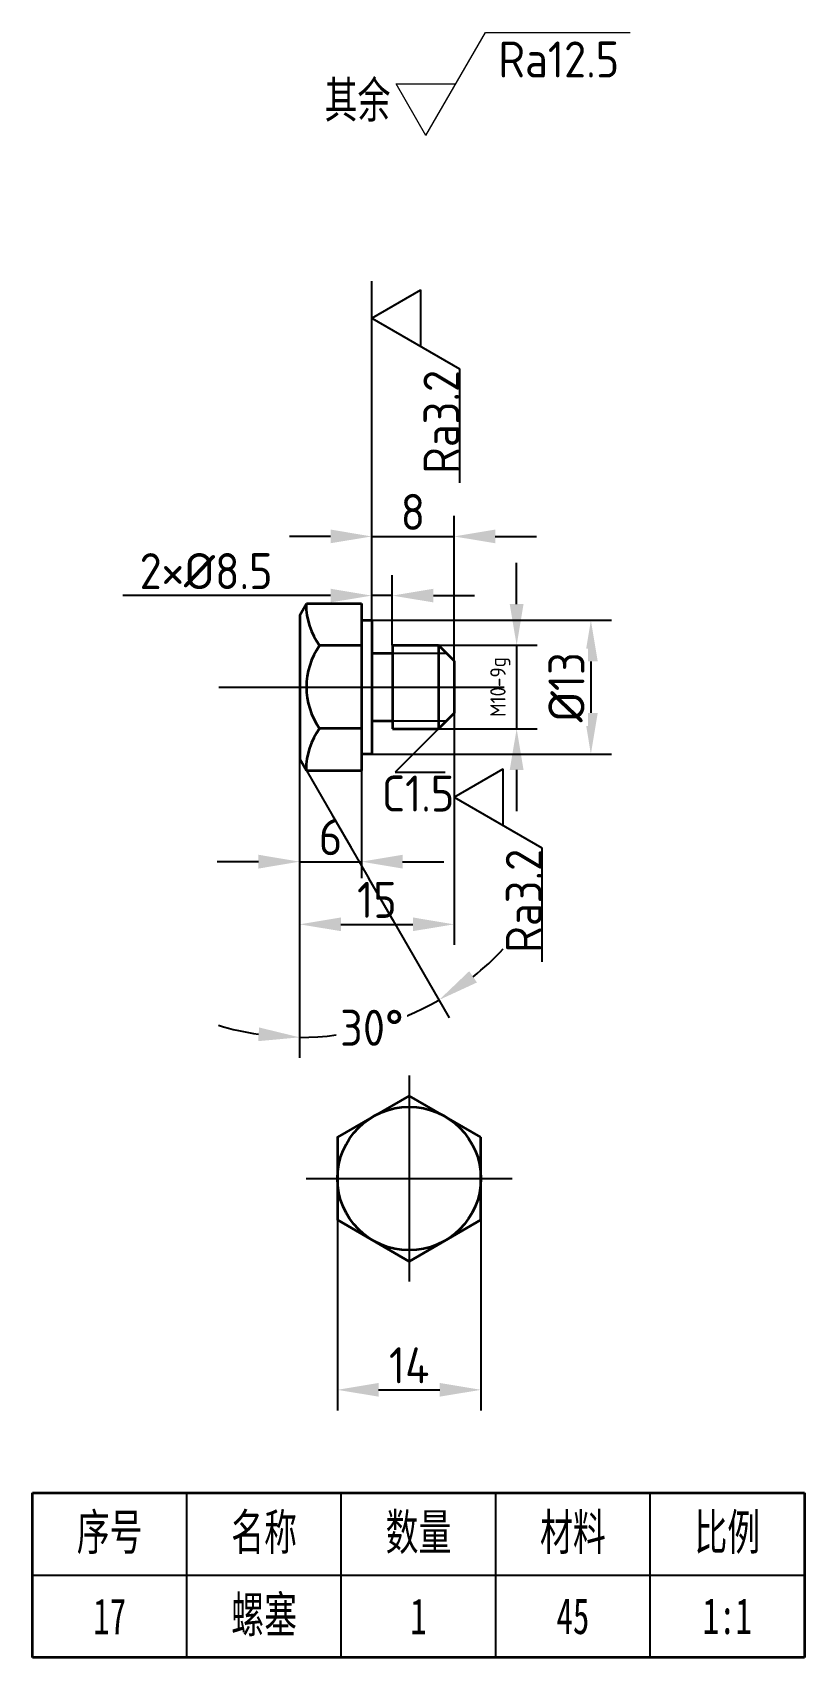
# Model space of a CAD drawing. Header units: millimetres. Extents: x 2355 to 2430, y 1825 to 1982.
import ezdxf

# ---------------------------------------------------------------- set-up
doc = ezdxf.new("R2010")
doc.units = ezdxf.units.MM
doc.linetypes.add('CENTERX2', pattern=[101.6, 63.5, -12.7, 12.7, -12.7])
for name, color, linetype in [('中心线', 1, 'CENTERX2'), ('标注', 3, 'Continuous'), ('细实线', 7, 'Continuous')]:
    doc.layers.add(name, color=color, linetype=linetype)
doc.layers.add('粗实线', color=7, linetype='Continuous', lineweight=35)
doc.styles.add('ISOCP', font='isocp.shx', dxfattribs={"height": 3.5})
doc.styles.add('仿宋', font='simfang.ttf', dxfattribs={"width": 0.67, "height": 3.5})
doc.styles.add('长仿宋体', font='simfang.ttf', dxfattribs={"width": 0.67, "height": 3.5})
doc.dimstyles.new('ISO-25$0', dxfattribs={"dimtxt": 3.5, "dimasz": 4, "dimexe": 2, "dimexo": 0, "dimtad": 1, "dimtoh": 1, "dimdsep": 46, "dimtxsty": 'ISOCP', "dimcen": 2.5, "dimadec": 0, "dimazin": 0, "dimtfac": 1, "dimtmove": 0, "dimatfit": 3, "dimfxl": 1, "dimtfill": 1, "dimarcsym": 0})
doc.dimstyles.new('ISO-25$2', dxfattribs={"dimtxt": 3.5, "dimasz": 4, "dimexe": 2, "dimexo": 0, "dimtad": 0, "dimtih": 1, "dimtoh": 1, "dimdsep": 46, "dimtxsty": 'ISOCP', "dimcen": 2.5, "dimadec": 0, "dimazin": 0, "dimtfac": 1, "dimtmove": 0, "dimatfit": 3, "dimfxl": 1, "dimtfill": 1, "dimarcsym": 0})

# ---------------------------------------------------------------- blocks, each defined once
blk = doc.blocks.new('*D15')
at = {"layer": 'Defpoints', "color": 0, "ltscale": 0.01, "transparency": 16777216}
for p in [(2380.76, 1910.74), (2386.76, 1910.74), (2386.76, 1901.87)]:
    blk.add_point(p, dxfattribs=at)
at = {"layer": '标注', "color": 0, "lineweight": -2, "ltscale": 0.01, "transparency": 16777216}
for p, q in [((2380.76, 1910.74), (2380.76, 1899.87)), ((2386.76, 1910.74), (2386.76, 1899.87)), ((2376.76, 1901.87), (2372.76, 1901.87)), ((2380.76, 1901.87), (2386.76, 1901.87)), ((2390.76, 1901.87), (2394.76, 1901.87))]:
    blk.add_line(p, q, dxfattribs=at)
at = {"layer": '标注', "color": 0, "ltscale": 0.01, "transparency": 16777216}
for points in [[(2376.76, 1902.54), (2376.76, 1901.2), (2380.76, 1901.87)], [(2390.76, 1902.54), (2390.76, 1901.2), (2386.76, 1901.87)]]:
    blk.add_solid(points, dxfattribs=at)
at = {"layer": '标注', "color": 0, "ltscale": 0.01, "transparency": 16777216, "insert": (2383.76, 1904.25), "char_height": 3.5, "attachment_point": 5, "style": 'ISOCP', "bg_fill": 3, "box_fill_scale": 1.1, "bg_fill_color": 256, "bg_fill_true_color": 13158600, "bg_fill_transparency": 0}
blk.add_mtext('6', dxfattribs=at)
blk = doc.blocks.new('*D16')
at = {"layer": 'Defpoints', "color": 0, "ltscale": 0.01, "transparency": 16777216}
for p in [(2395.76, 1916.29), (2380.76, 1911.82), (2395.76, 1895.78)]:
    blk.add_point(p, dxfattribs=at)
at = {"layer": '标注', "color": 0, "lineweight": -2, "ltscale": 0.01, "transparency": 16777216}
for p, q in [((2395.76, 1916.29), (2395.76, 1893.78)), ((2380.76, 1911.82), (2380.76, 1893.78)), ((2384.76, 1895.78), (2391.76, 1895.78))]:
    blk.add_line(p, q, dxfattribs=at)
at = {"layer": '标注', "color": 0, "ltscale": 0.01, "transparency": 16777216}
for points in [[(2384.76, 1896.45), (2384.76, 1895.12), (2380.76, 1895.78)], [(2391.76, 1896.45), (2391.76, 1895.12), (2395.76, 1895.78)]]:
    blk.add_solid(points, dxfattribs=at)
at = {"layer": '标注', "color": 0, "ltscale": 0.01, "transparency": 16777216, "insert": (2388.26, 1898.16), "char_height": 3.5, "attachment_point": 5, "style": 'ISOCP', "bg_fill": 3, "box_fill_scale": 1.1, "bg_fill_color": 256, "bg_fill_true_color": 13158600, "bg_fill_transparency": 0}
blk.add_mtext('15', dxfattribs=at)
blk = doc.blocks.new('*D17')
at = {"layer": 'Defpoints', "color": 0, "ltscale": 0.01, "transparency": 16777216}
for p in [(2387.76, 1925.32), (2387.76, 1912.32), (2409.05, 1912.32)]:
    blk.add_point(p, dxfattribs=at)
at = {"layer": '标注', "color": 0, "lineweight": -2, "ltscale": 0.01, "transparency": 16777216}
for p, q in [((2387.76, 1925.32), (2411.05, 1925.32)), ((2409.05, 1921.32), (2409.05, 1916.32)), ((2387.76, 1912.32), (2411.05, 1912.32))]:
    blk.add_line(p, q, dxfattribs=at)
at = {"layer": '标注', "color": 0, "ltscale": 0.01, "transparency": 16777216}
for points in [[(2408.39, 1921.32), (2409.72, 1921.32), (2409.05, 1925.32)], [(2408.39, 1916.32), (2409.72, 1916.32), (2409.05, 1912.32)]]:
    blk.add_solid(points, dxfattribs=at)
at = {"layer": '标注', "color": 0, "ltscale": 0.01, "transparency": 16777216, "insert": (2406.68, 1918.82), "char_height": 3.5, "attachment_point": 5, "rotation": 90, "style": 'ISOCP', "bg_fill": 3, "box_fill_scale": 1.1, "bg_fill_color": 256, "bg_fill_true_color": 13158600, "bg_fill_transparency": 0}
blk.add_mtext('{\\fISOCPEUR|b0|i0|c134|p0;%%C}13', dxfattribs=at)
blk = doc.blocks.new('*D18')
at = {"layer": 'Defpoints', "color": 0, "ltscale": 0.01, "transparency": 16777216}
for p in [(2387.76, 1927.72), (2387.76, 1923.82), (2389.76, 1922.89)]:
    blk.add_point(p, dxfattribs=at)
at = {"layer": '标注', "color": 0, "lineweight": -2, "ltscale": 0.01, "transparency": 16777216}
for p, q in [((2387.76, 1923.82), (2387.76, 1929.72)), ((2389.76, 1922.89), (2389.76, 1929.72)), ((2383.76, 1927.72), (2363.58, 1927.72)), ((2389.76, 1927.72), (2387.76, 1927.72)), ((2393.76, 1927.72), (2397.76, 1927.72))]:
    blk.add_line(p, q, dxfattribs=at)
at = {"layer": '标注', "color": 0, "ltscale": 0.01, "transparency": 16777216}
for points in [[(2383.76, 1928.39), (2383.76, 1927.06), (2387.76, 1927.72)], [(2393.76, 1928.39), (2393.76, 1927.06), (2389.76, 1927.72)]]:
    blk.add_solid(points, dxfattribs=at)
at = {"layer": '标注', "color": 0, "ltscale": 0.01, "transparency": 16777216, "insert": (2371.67, 1930.1), "char_height": 3.5, "attachment_point": 5, "style": 'ISOCP', "bg_fill": 3, "box_fill_scale": 1.1, "bg_fill_color": 256, "bg_fill_true_color": 13158600, "bg_fill_transparency": 0}
blk.add_mtext('2×{\\fISOCPEUR|b0|i0|c134|p0;%%C}8.5', dxfattribs=at)
blk = doc.blocks.new('*D19')
at = {"layer": 'Defpoints', "color": 0, "ltscale": 0.01, "transparency": 16777216}
for p in [(2395.76, 1933.47), (2387.76, 1925.32), (2395.76, 1921.39)]:
    blk.add_point(p, dxfattribs=at)
at = {"layer": '标注', "color": 0, "lineweight": -2, "ltscale": 0.01, "transparency": 16777216}
for p, q in [((2387.76, 1925.32), (2387.76, 1935.47)), ((2395.76, 1921.39), (2395.76, 1935.47)), ((2383.76, 1933.47), (2379.76, 1933.47)), ((2387.76, 1933.47), (2395.76, 1933.47)), ((2399.76, 1933.47), (2403.76, 1933.47))]:
    blk.add_line(p, q, dxfattribs=at)
at = {"layer": '标注', "color": 0, "ltscale": 0.01, "transparency": 16777216}
for points in [[(2383.76, 1934.14), (2383.76, 1932.81), (2387.76, 1933.47)], [(2399.76, 1934.14), (2399.76, 1932.81), (2395.76, 1933.47)]]:
    blk.add_solid(points, dxfattribs=at)
at = {"layer": '标注', "color": 0, "ltscale": 0.01, "transparency": 16777216, "insert": (2391.76, 1935.85), "char_height": 3.5, "attachment_point": 5, "style": 'ISOCP', "bg_fill": 3, "box_fill_scale": 1.1, "bg_fill_color": 256, "bg_fill_true_color": 13158600, "bg_fill_transparency": 0}
blk.add_mtext('8', dxfattribs=at)
blk = doc.blocks.new('*D20')
at = {"layer": 'Defpoints', "color": 0, "ltscale": 0.01, "transparency": 16777216}
for p in [(2394.26, 1922.89), (2394.26, 1914.79), (2401.84, 1914.79)]:
    blk.add_point(p, dxfattribs=at)
at = {"layer": '标注', "color": 0, "lineweight": -2, "ltscale": 0.01, "transparency": 16777216}
for p, q in [((2401.84, 1926.89), (2401.84, 1930.89)), ((2394.26, 1922.89), (2403.84, 1922.89)), ((2401.84, 1922.89), (2401.84, 1914.79)), ((2394.26, 1914.79), (2403.84, 1914.79)), ((2401.84, 1910.79), (2401.84, 1906.79))]:
    blk.add_line(p, q, dxfattribs=at)
at = {"layer": '标注', "color": 0, "ltscale": 0.01, "transparency": 16777216}
for points in [[(2401.17, 1926.89), (2402.51, 1926.89), (2401.84, 1922.89)], [(2401.17, 1910.79), (2402.51, 1910.79), (2401.84, 1914.79)]]:
    blk.add_solid(points, dxfattribs=at)
at = {"layer": '标注', "color": 0, "ltscale": 0.01, "transparency": 16777216, "insert": (2400.25, 1918.84), "char_height": 3.5, "attachment_point": 5, "rotation": 90, "style": 'ISOCP'}
blk.add_mtext('{\\H0.42857x;M10-9g}', dxfattribs=at)
blk = doc.blocks.new('*D21')
at = {"layer": 'Defpoints', "color": 0, "transparency": 16777216}
for p in [(2380.76, 1925.81), (2380.76, 1911.87), (2380.76, 1911.87), (2381.42, 1910.74)]:
    blk.add_point(p, dxfattribs=at)
at = {"layer": '标注', "color": 0, "lineweight": -2, "transparency": 16777216}
for p, q in [((2380.76, 1911.87), (2380.76, 1882.8)), ((2381.42, 1910.74), (2395.3, 1886.7))]:
    blk.add_line(p, q, dxfattribs=at)
for start, end in [(308.4755, 316.9511), (270, 300), (253.0489, 261.5245)]:
    blk.add_arc((2380.76, 1911.87), 27.07, start, end, dxfattribs=at)
at = {"layer": '标注', "color": 0, "transparency": 16777216}
for points in [[(2397.98, 1890.13), (2397.23, 1891.23), (2394.3, 1888.43)], [(2376.82, 1885.76), (2376.73, 1884.43), (2380.76, 1884.8)]]:
    blk.add_solid(points, dxfattribs=at)
at = {"layer": '标注', "color": 0, "transparency": 16777216, "insert": (2387.77, 1885.73), "char_height": 3.5, "attachment_point": 5, "style": 'ISOCP', "bg_fill": 3, "box_fill_scale": 1.1, "bg_fill_color": 256, "bg_fill_true_color": 13158600, "bg_fill_transparency": 0}
blk.add_mtext('30°', dxfattribs=at)
at = {"layer": 'Defpoints', "color": 0, "transparency": 16777216}
blk.add_point((2385.46, 1885.21), dxfattribs=at)
blk = doc.blocks.new('*D22')
at = {"layer": 'Defpoints', "color": 0, "transparency": 16777216}
for p in [(2384.42, 1867.06), (2398.37, 1867.06), (2398.37, 1850.55)]:
    blk.add_point(p, dxfattribs=at)
at = {"layer": '标注', "color": 0, "lineweight": -2, "transparency": 16777216}
for p, q in [((2384.42, 1867.06), (2384.42, 1848.55)), ((2398.37, 1867.06), (2398.37, 1848.55)), ((2388.42, 1850.55), (2394.37, 1850.55))]:
    blk.add_line(p, q, dxfattribs=at)
at = {"layer": '标注', "color": 0, "transparency": 16777216}
for points in [[(2388.42, 1851.22), (2388.42, 1849.89), (2384.42, 1850.55)], [(2394.37, 1851.22), (2394.37, 1849.89), (2398.37, 1850.55)]]:
    blk.add_solid(points, dxfattribs=at)
at = {"layer": '标注', "color": 0, "transparency": 16777216, "insert": (2391.4, 1852.93), "char_height": 3.5, "attachment_point": 5, "style": 'ISOCP', "bg_fill": 3, "box_fill_scale": 1.1, "bg_fill_color": 256, "bg_fill_true_color": 13158600, "bg_fill_transparency": 0}
blk.add_mtext('14', dxfattribs=at)
blk = doc.blocks.new('小明细框')
at = {"lineweight": 35}
for p, q in [((-75, 0), (-75, 16)), ((-75, 16), (0, 16)), ((0, 16), (0, 0)), ((0, 0), (-75, 0))]:
    blk.add_line(p, q, dxfattribs=at)
at = {"lineweight": -3}
for p, q in [((-60, 0), (-60, 16)), ((-45, 0), (-45, 16)), ((-30, 0), (-30, 16)), ((-15, 0), (-15, 16)), ((-75, 8), (0, 8))]:
    blk.add_line(p, q, dxfattribs=at)
at = {"lineweight": 35, "char_height": 3.5, "attachment_point": 5, "style": '仿宋'}
for s, insert in [('\\pxqc;序号', (-67.5, 12)), ('\\pxqc;名称', (-52.5, 12)), ('\\pxqc;数量', (-37.5, 12)), ('\\pxqc;材料', (-22.5, 12)), ('\\pxqc;比例', (-7.5, 12))]:
    blk.add_mtext_dynamic_manual_height_columns(s, width=15, gutter_width=17.5, heights=[0], dxfattribs=dict(at, insert=insert))
blk = doc.blocks.new('去除表面')
at = {"layer": '标注', "lineweight": 0}
for p, q in [((0, 0), (5.77, 10)), ((0, 0), (-2.89, 5)), ((-2.89, 5), (2.89, 5))]:
    blk.add_line(p, q, dxfattribs=at)
blk = doc.blocks.new('去除材料')
at = {"layer": '粗实线', "color": 3, "lineweight": 0}
blk.add_line((5.77, 10), (19.84, 10), dxfattribs=at)
blk.add_blockref('去除表面', (0, 0), dxfattribs=at)
blk = doc.blocks.new('RA12.5NEW')
at = {"color": 3, "lineweight": 35}
blk.add_blockref('去除材料', (0, 0), dxfattribs=at)
at = {"color": 3, "lineweight": 0, "insert": (7.03, 9.13), "char_height": 3.5, "attachment_point": 1, "style": 'ISOCP'}
blk.add_mtext_dynamic_manual_height_columns('Ra12.5', width=14.0667, gutter_width=17.5, heights=[0], dxfattribs=at)

msp = doc.modelspace()

# ---------------------------------------------------------------- linework, layer by layer
at = {"layer": '中心线'}
for p, q in [((2372.893, 1918.84), (2400.635, 1918.84)), ((2391.396, 1881.089), (2391.396, 1861.072)), ((2381.388, 1871.081), (2401.405, 1871.081))]:
    msp.add_line(p, q, dxfattribs=at)
at = {"layer": '标注'}
for p, q in [((2387.764, 1954.666), (2392.537, 1957.422)), ((2392.537, 1951.911), (2392.537, 1957.422)), ((2387.764, 1954.666), (2396.288, 1949.745)), ((2400.537, 1905.376), (2400.537, 1910.887)), ((2404.288, 1903.21), (2404.288, 1892.151))]:
    msp.add_line(p, q, dxfattribs=at)
at = {"layer": '粗实线'}
for p, q in [((2380.764, 1925.812), (2381.415, 1926.94)), ((2381.415, 1926.94), (2386.764, 1926.94)), ((2386.764, 1926.94), (2386.764, 1910.74)), ((2380.764, 1925.812), (2380.764, 1911.869)), ((2386.764, 1925.34), (2387.764, 1925.34)), ((2387.764, 1925.34), (2387.764, 1912.34)), ((2386.764, 1922.865), (2382.694, 1922.865)), ((2387.764, 1922.14), (2389.764, 1922.14)), ((2389.764, 1922.89), (2394.264, 1922.89)), ((2389.764, 1922.89), (2389.764, 1914.79)), ((2395.764, 1921.39), (2394.264, 1922.89)), ((2394.264, 1922.89), (2394.264, 1914.79)), ((2395.764, 1921.39), (2395.764, 1916.29)), ((2387.764, 1915.54), (2389.764, 1915.54)), ((2394.264, 1914.79), (2395.764, 1916.29)), ((2386.764, 1914.815), (2382.694, 1914.815)), ((2389.764, 1914.79), (2394.264, 1914.79)), ((2386.764, 1912.34), (2387.764, 1912.34)), ((2380.764, 1911.869), (2381.415, 1910.74)), ((2381.415, 1910.74), (2386.764, 1910.74))]:
    msp.add_line(p, q, dxfattribs=at)
msp.add_lwpolyline([(2398.368, 1875.106), (2391.396, 1879.131), (2384.425, 1875.106), (2384.425, 1867.056), (2391.396, 1863.031), (2398.368, 1867.056)], close=True, dxfattribs=at)
msp.add_circle((2391.396, 1871.081), 6.972, dxfattribs=at)
for centre, start, end in [((2388.351, 1926.94), 180.50417, 215.76925), ((2388.387, 1918.84), 144.73561, 215.26439), ((2388.351, 1910.74), 144.23075, 179.49583)]:
    msp.add_arc(centre, 6.972, start, end, dxfattribs=at)
at = {"layer": '细实线'}
for p, q in [((2389.764, 1922.14), (2395.014, 1922.14)), ((2389.764, 1915.54), (2395.014, 1915.54))]:
    msp.add_line(p, q, dxfattribs=at)

# ---------------------------------------------------------------- block references
for name, p in [('RA12.5NEW', (2393.028, 1972.436)), ('小明细框', (2429.805, 1824.543))]:
    msp.add_blockref(name, p, dxfattribs=at)

# ---------------------------------------------------------------- texts
at = {"layer": '标注', "char_height": 3.5, "attachment_point": 8, "rotation": 90, "style": 'ISOCP'}
for insert in [(2396.288, 1944.597), (2404.288, 1898.062)]:
    msp.add_mtext_dynamic_manual_height_columns('\\pxqc;Ra3.2', width=10.2964, gutter_width=17.5, heights=[4.533], dxfattribs=dict(at, insert=insert))
at = {"layer": '细实线', "char_height": 3.5}
for s, width, heights, insert, attachment_point, style in [('{\\C3;其余}', 7.98759, [0], (2383.184, 1977.651), 1, '长仿宋体'), ('17', 15, [3.54], (2362.305, 1828.543), 5, '长仿宋体'), ('螺塞', 15, [0], (2377.305, 1828.543), 5, '长仿宋体'), ('\\pxqc;1', 15, [0], (2392.305, 1828.543), 5, '仿宋'), ('\\pxqc;45', 15, [0], (2407.305, 1828.543), 5, '长仿宋体'), ('\\pxqc;1:1', 15, [0], (2422.305, 1828.543), 5, '长仿宋体')]:
    msp.add_mtext_dynamic_manual_height_columns(s, width=width, gutter_width=17.5, heights=heights, dxfattribs=dict(at, insert=insert, attachment_point=attachment_point, style=style))

# ---------------------------------------------------------------- next in the draw order: dimensions: what is measured, and where the dimension line sits
at = {"layer": '标注', "ltscale": 0.01}
dim = msp.add_linear_dim(base=(2386.764, 1901.871), p1=(2380.764, 1910.74), p2=(2386.764, 1910.74), dimstyle='ISO-25$0', dxfattribs=at)
dim.commit()
dim.dimension.update_dxf_attribs({"geometry": '*D15', "text_midpoint": (2383.764, 1904.246)})
at = {"layer": '标注'}
dim = msp.add_linear_dim(base=(2398.368, 1850.555), p1=(2384.425, 1867.056), p2=(2398.368, 1867.056), text='14', dimstyle='ISO-25$0', dxfattribs=at)
dim.commit()
dim.dimension.update_dxf_attribs({"geometry": '*D22', "text_midpoint": (2391.396, 1852.93)})

# ---------------------------------------------------------------- next in the draw order: dimensions: what is measured, and where the dimension line sits
at = {"layer": '标注', "ltscale": 0.01}
dim = msp.add_linear_dim(base=(2395.764, 1895.784), p1=(2380.764, 1911.823), p2=(2395.764, 1916.29), dimstyle='ISO-25$0', dxfattribs=at)
dim.commit()
dim.dimension.update_dxf_attribs({"geometry": '*D16', "text_midpoint": (2388.264, 1898.159)})

# ---------------------------------------------------------------- next in the draw order: linework, layer by layer
at = {"layer": '标注'}
for p, q in [((2390.045, 1910.572), (2394.885, 1910.572)), ((2395.764, 1908.132), (2400.537, 1910.887)), ((2395.764, 1908.132), (2404.288, 1903.21))]:
    msp.add_line(p, q, dxfattribs=at)

# ---------------------------------------------------------------- next in the draw order: texts
at = {"layer": '标注', "insert": (2388.743, 1910.239), "char_height": 3.5, "attachment_point": 1, "style": 'ISOCP'}
msp.add_mtext_dynamic_manual_height_columns('C1.5', width=5.89213, gutter_width=17.5, heights=[0], dxfattribs=at)

# ---------------------------------------------------------------- next in the draw order: dimensions: what is measured, and where the dimension line sits
at = {"layer": '标注', "ltscale": 0.01}
dim = msp.add_linear_dim(base=(2409.055, 1912.323), p1=(2387.764, 1925.323), p2=(2387.764, 1912.323), angle=90, text='{\\fISOCPEUR|b0|i0|c134|p0;%%C}<>', dimstyle='ISO-25$0', override={"dimtxsty": 'ISOCP'}, dxfattribs=at)
dim.commit()
dim.dimension.update_dxf_attribs({"geometry": '*D17', "text_midpoint": (2406.68, 1918.823)})

# ---------------------------------------------------------------- next in the draw order: linework, layer by layer
at = {"layer": '标注'}
msp.add_line((2394.264, 1914.79), (2390.045, 1910.572), dxfattribs=at)

# ---------------------------------------------------------------- next in the draw order: dimensions: what is measured, and where the dimension line sits
at = {"layer": '标注', "ltscale": 0.01}
dim = msp.add_linear_dim(base=(2387.764, 1927.722), p1=(2389.764, 1922.89), p2=(2387.764, 1923.823), text='<>×{\\fISOCPEUR|b0|i0|c134|p0;%%C}8.5', dimstyle='ISO-25$0', override={"dimtxsty": 'ISOCP'}, dxfattribs=at)
dim.commit()
dim.dimension.update_dxf_attribs({"geometry": '*D18', "text_midpoint": (2371.672, 1930.097)})

# ---------------------------------------------------------------- next in the draw order: dimensions: what is measured, and where the dimension line sits
dim = msp.add_linear_dim(base=(2395.764, 1933.472), p1=(2387.764, 1925.323), p2=(2395.764, 1921.39), dimstyle='ISO-25$0', dxfattribs=at)
dim.commit()
dim.dimension.update_dxf_attribs({"geometry": '*D19', "text_midpoint": (2391.764, 1935.847)})

# ---------------------------------------------------------------- next in the draw order: linework, layer by layer
msp.add_line((2387.764, 1930.398), (2387.764, 1958.29), dxfattribs=at)
at = {"layer": '标注'}
msp.add_line((2396.288, 1949.745), (2396.288, 1938.686), dxfattribs=at)

# ---------------------------------------------------------------- next in the draw order: dimensions: what is measured, and where the dimension line sits
at = {"layer": '标注', "ltscale": 0.01}
dim = msp.add_linear_dim(base=(2401.839, 1914.79), p1=(2394.264, 1922.89), p2=(2394.264, 1914.79), angle=90, text='{\\H0.42857x;M10-9g}', dimstyle='ISO-25$0', override={"dimtfill": 0}, dxfattribs=at)
dim.commit()
dim.dimension.update_dxf_attribs({"geometry": '*D20', "text_midpoint": (2401.839, 1918.84), "dimtype": 160})

# ---------------------------------------------------------------- next in the draw order: dimensions: what is measured, and where the dimension line sits
at = {"layer": '标注'}
dim = msp.add_angular_dim_2l(base=(2385.463, 1885.215), line1=((2380.764, 1925.812), (2380.764, 1911.869)), line2=((2380.764, 1911.869), (2381.415, 1910.74)), dimstyle='ISO-25$2', dxfattribs=at)
dim.commit()
dim.dimension.update_dxf_attribs({"geometry": '*D21', "text_midpoint": (2387.769, 1885.726)})

doc.saveas('drawing.dxf')
